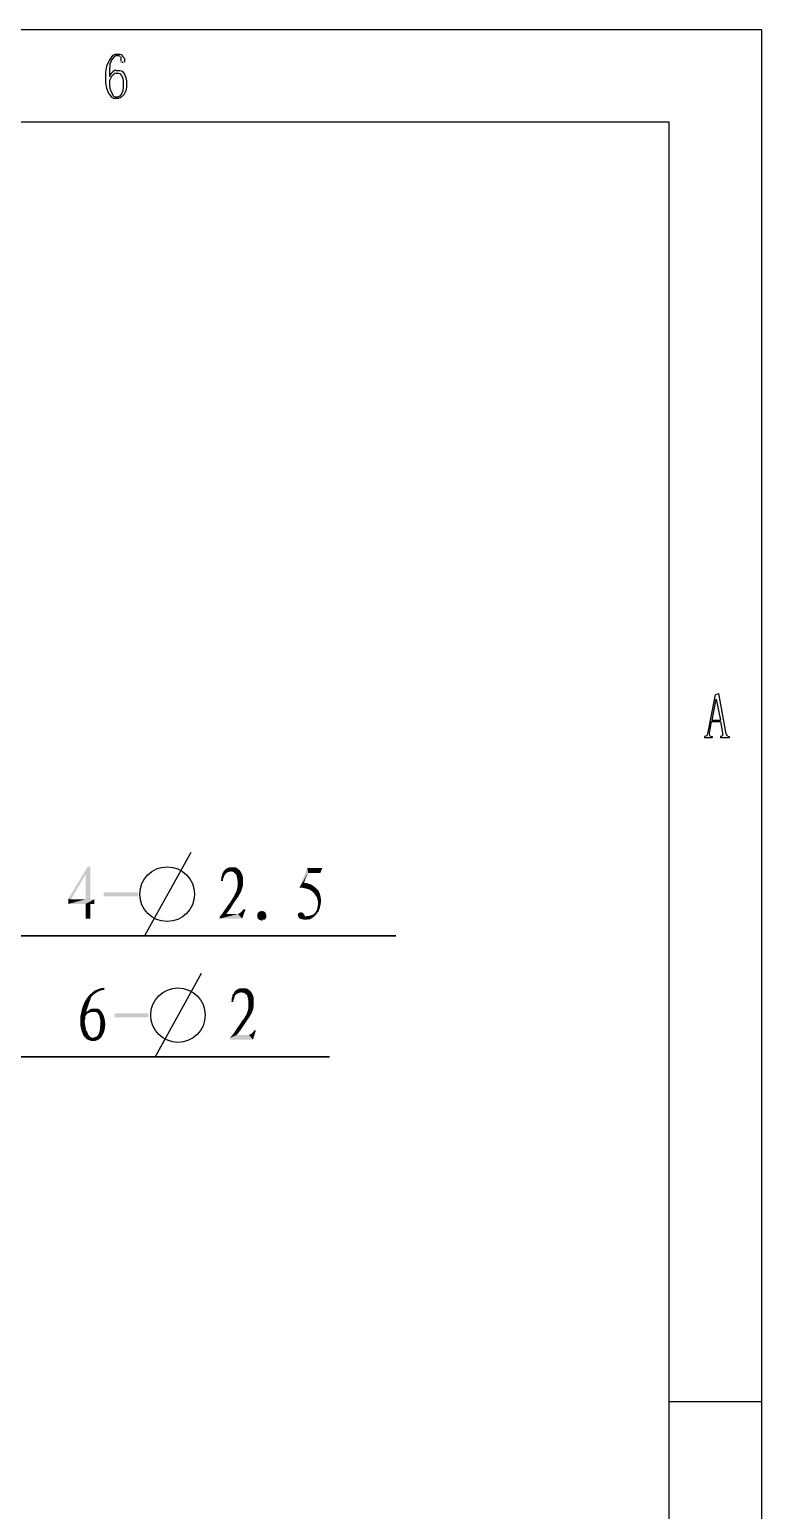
# Model space of a CAD drawing. Header units: millimetres. Extents: x 67 to 592, y -195 to 280.
# Drawn here: x 542.6 to 592.1, y 75.9 to 176 of the extents above; entities that cross this region are included whole.
import ezdxf

# ---------------------------------------------------------------- set-up
doc = ezdxf.new("R2010")
doc.units = ezdxf.units.MM
doc.layers.add('PDF_图层 1', color=7, linetype='Continuous', true_color=0x231f20)

msp = doc.modelspace()

# ---------------------------------------------------------------- linework, layer by layer
at = {"layer": 'PDF_图层 1', "color": 7, "lineweight": -3}
for points in [[(67.07, -195.18), (67.07, 176.05), (592.07, 176.05)], [(592.07, 176.05), (592.07, -195.18)], [(548.19, 174.3), (547.96, 173.96)], [(548.19, 174.3), (548.38, 174.38), (548.69, 174.38)], [(548.44, 174.3), (548.3, 174.21)], [(548.44, 174.3), (548.61, 174.3), (548.67, 174.27)], [(548.67, 174.27), (548.72, 174.24)], [(548.69, 174.38), (548.78, 174.36)], [(548.78, 174.36), (548.89, 174.24)], [(548.89, 174.24), (548.98, 174.13)], [(547.79, 173.57), (547.73, 173.17)], [(547.96, 173.96), (547.79, 173.57)], [(548.02, 173.71), (547.99, 173.31)], [(547.99, 173.31), (547.99, 172.86)], [(548.16, 174.02), (548.02, 173.71)], [(548.3, 174.21), (548.16, 174.02)], [(548.44, 173.28), (548.33, 173.28), (548.21, 173.2)], [(548.44, 173.28), (548.69, 173.28)], [(548.69, 173.28), (548.84, 173.23)], [(548.75, 174.21), (548.75, 174.16)], [(548.75, 174.16), (548.75, 174.1)], [(548.75, 174.1), (548.75, 174.02)], [(548.75, 174.02), (548.75, 173.93)], [(548.75, 173.9), (548.78, 173.85)], [(548.92, 173.82), (548.84, 173.82)], [(548.84, 173.23), (549, 173.03)], [(548.98, 174.13), (549, 174.07)], [(549, 173.9), (548.98, 173.85)], [(549, 174.07), (549, 173.96)], [(549, 173.96), (549, 173.9)], [(547.73, 173.17), (547.73, 172.44)], [(547.73, 172.44), (547.79, 172.1)], [(548.02, 172.97), (547.99, 172.86)], [(548.05, 172.75), (547.99, 172.61)], [(547.99, 172.61), (547.99, 172.32)], [(547.99, 172.32), (548.02, 172.07)], [(548.1, 173.09), (548.02, 172.97)], [(548.13, 172.89), (548.05, 172.75)], [(548.21, 173.2), (548.1, 173.09)], [(548.24, 173), (548.13, 172.89)], [(548.36, 173.09), (548.24, 173)], [(548.44, 173.11), (548.36, 173.09)], [(548.44, 173.11), (548.61, 173.11), (548.69, 173.09)], [(548.69, 173.09), (548.81, 172.94)], [(548.81, 172.94), (548.89, 172.75)], [(548.89, 172.75), (548.92, 172.58)], [(548.92, 172.58), (548.92, 172.15)], [(549, 173.03), (549.09, 172.78)], [(549.09, 172.78), (549.15, 172.58)], [(549.15, 172.58), (549.15, 172.15)], [(547.79, 172.1), (547.93, 171.76)], [(547.93, 171.76), (548.13, 171.48)], [(548.02, 172.07), (548.13, 171.79)], [(548.13, 171.79), (548.27, 171.56)], [(548.13, 171.48), (548.3, 171.39)], [(548.27, 171.56), (548.38, 171.51)], [(548.61, 171.39), (548.3, 171.39)], [(548.38, 171.51), (548.58, 171.51)], [(548.69, 171.56), (548.58, 171.51)], [(548.75, 171.45), (548.61, 171.39)], [(548.81, 171.7), (548.69, 171.56)], [(548.95, 171.65), (548.75, 171.45)], [(548.89, 171.9), (548.81, 171.7)], [(548.92, 172.15), (548.89, 171.9)], [(549.09, 171.9), (548.95, 171.65)], [(549.15, 172.15), (549.09, 171.9)], [(98.34, 169.81), (585.8, 169.81), (585.8, -188.92)], [(588.94, 131.07), (588.43, 128.44)], [(588.99, 130.78), (588.71, 129.35)], [(588.94, 131.07), (589.16, 131.15), (589.67, 128.44)], [(589.02, 130.78), (589.3, 129.35)], [(588.68, 129.26), (588.57, 128.61)], [(588.68, 129.26), (589.3, 129.26), (589.44, 128.5)], [(588.71, 129.35), (589.3, 129.35)], [(588.29, 128.25), (588.23, 128.25), (588.23, 128.16)], [(588.37, 128.3), (588.31, 128.27)], [(588.4, 128.36), (588.37, 128.3)], [(588.43, 128.44), (588.4, 128.39)], [(588.57, 128.61), (588.54, 128.53)], [(588.54, 128.53), (588.54, 128.44)], [(588.54, 128.44), (588.57, 128.36)], [(588.57, 128.36), (588.6, 128.27)], [(588.63, 128.25), (588.74, 128.25)], [(588.74, 128.25), (588.74, 128.16)], [(589.39, 128.25), (589.3, 128.25), (589.3, 128.16)], [(589.44, 128.33), (589.42, 128.27)], [(589.44, 128.5), (589.44, 128.44)], [(589.44, 128.44), (589.47, 128.39)], [(589.47, 128.39), (589.44, 128.33)], [(589.67, 128.44), (589.7, 128.39)], [(589.7, 128.36), (589.75, 128.3)], [(589.81, 128.25), (589.9, 128.25)], [(589.9, 128.25), (589.9, 128.16)], [(588.74, 128.16), (588.23, 128.16)], [(589.9, 128.16), (589.3, 128.16)], [(553.49, 120.4), (550.36, 114.78)], [(533.06, 110.83), (537.35, 114.78), (567.35, 114.78), (540.34, 114.78)], [(554.2, 112.22), (551.09, 106.6)], [(530.55, 102.28), (538.06, 106.6), (562.86, 106.6), (541.08, 106.6)], [(592.07, 83.26), (585.8, 83.26)]]:
    msp.add_lwpolyline(points, dxfattribs=at)
for centre, radius in [((551.89, 117.59), 1.85), ((552.62, 109.41), 1.84)]:
    msp.add_circle(centre, radius, dxfattribs=at)
at = {"layer": 'PDF_图层 1', "color": 7, "lineweight": -3, "transparency": 33554559}
for points in [[(548.75, 174.21), (548.75, 174.19), (548.78, 174.21), (548.78, 174.19)], [(548.75, 174.1), (548.75, 174.07), (548.78, 174.1), (548.78, 174.07)], [(548.75, 174.02), (548.75, 173.99), (548.78, 174.02), (548.78, 173.99)], [(548.75, 173.9), (548.75, 173.88), (548.78, 173.9), (548.78, 173.88)], [(548.81, 173.82), (548.81, 173.79), (548.84, 173.82), (548.84, 173.79)], [(548.84, 173.82), (548.84, 173.79), (548.86, 173.82), (548.86, 173.79)], [(548.95, 173.82), (548.95, 173.79), (548.98, 173.82), (548.98, 173.79)], [(548.98, 173.85), (548.98, 173.82), (549, 173.85), (549, 173.82)], [(589.02, 130.78), (589.02, 130.76), (589.05, 130.78), (589.05, 130.76)], [(588.29, 128.25), (588.29, 128.22), (588.31, 128.25), (588.31, 128.22)], [(588.4, 128.36), (588.4, 128.33), (588.43, 128.36), (588.43, 128.33)], [(588.6, 128.27), (588.6, 128.25), (588.63, 128.27), (588.63, 128.25)], [(589.39, 128.25), (589.39, 128.22), (589.42, 128.25), (589.42, 128.22)], [(589.7, 128.39), (589.7, 128.36), (589.73, 128.39), (589.73, 128.36)], [(589.75, 128.3), (589.75, 128.27), (589.78, 128.3), (589.78, 128.27)], [(589.78, 128.27), (589.78, 128.25), (589.81, 128.27), (589.81, 128.25)]]:
    msp.add_solid(points, dxfattribs=at)
at = {"layer": 'PDF_图层 1', "color": 7, "transparency": 33554559}
for points in [[(546.69, 119.44), (546.38, 118.93), (545.2, 117.27)], [(546.69, 119.44), (545.2, 117.27), (546.52, 119.44)], [(546.38, 118.93), (546.38, 117.24), (546.69, 119.44)], [(546.69, 119.44), (546.38, 117.24), (546.69, 117.24)], [(555.72, 119.16), (555.69, 119.07), (556.2, 119.13)], [(555.75, 119.19), (555.72, 119.16), (556.77, 119.24)], [(555.72, 119.16), (556.2, 119.13), (556.76, 119.24)], [(555.83, 119.27), (555.75, 119.19), (556.77, 119.24)], [(555.92, 119.33), (555.83, 119.27), (556.65, 119.33)], [(556.65, 119.33), (555.83, 119.27), (556.76, 119.24)], [(556.03, 119.38), (555.92, 119.33), (556.57, 119.38)], [(556.57, 119.38), (555.92, 119.33), (556.65, 119.33)], [(556.31, 119.41), (556.03, 119.38), (556.48, 119.41)], [(556.12, 119.41), (556.03, 119.38), (556.31, 119.41)], [(556.48, 119.41), (556.03, 119.38), (556.57, 119.38)], [(556.77, 119.24), (556.2, 119.13), (556.85, 119.13)], [(561.42, 119.02), (560.83, 118.03), (561.37, 119.36)], [(561.37, 119.36), (561.42, 119.02), (562.38, 119.36)], [(561.42, 119.02), (562.24, 119.02), (562.38, 119.36)], [(545.2, 117.27), (546.38, 118.93), (545.39, 117.24)], [(555.55, 118.62), (555.52, 118.48), (555.66, 118.59)], [(555.66, 118.59), (555.52, 118.48), (555.66, 118.48)], [(555.58, 118.82), (555.55, 118.73), (555.75, 118.82)], [(555.55, 118.73), (555.72, 118.73), (555.75, 118.82)], [(555.55, 118.73), (555.55, 118.62), (555.72, 118.73)], [(555.55, 118.62), (555.66, 118.59), (555.72, 118.73)], [(555.61, 118.93), (555.58, 118.82), (555.81, 118.93)], [(555.58, 118.82), (555.75, 118.82), (555.81, 118.93)], [(555.64, 119.02), (555.61, 118.93), (555.89, 119.02)], [(555.61, 118.93), (555.81, 118.93), (555.89, 119.02)], [(555.69, 119.07), (555.64, 119.02), (555.98, 119.07)], [(555.64, 119.02), (555.89, 119.02), (555.98, 119.07)], [(555.69, 119.07), (556.09, 119.1), (556.2, 119.13)], [(555.69, 119.07), (555.98, 119.07), (556.09, 119.1)], [(556.2, 119.13), (556.34, 119.1), (556.85, 119.13)], [(556.34, 119.1), (556.4, 119.07), (556.85, 119.13)], [(556.4, 119.07), (556.48, 118.99), (556.85, 119.13)], [(556.85, 119.13), (556.48, 118.99), (556.93, 118.99)], [(556.48, 118.99), (556.57, 118.9), (556.93, 118.99)], [(556.93, 118.99), (556.57, 118.9), (556.99, 118.82)], [(556.57, 118.9), (556.6, 118.76), (556.99, 118.82)], [(556.6, 118.76), (556.62, 118.68), (556.99, 118.82)], [(556.99, 118.82), (556.62, 118.68), (557.02, 118.68)], [(556.62, 118.68), (556.65, 118.51), (557.02, 118.68)], [(556.65, 118.14), (556.62, 117.97), (557.02, 118.23)], [(556.62, 117.97), (556.96, 117.97), (557.02, 118.23)], [(557.02, 118.68), (556.65, 118.51), (557.02, 118.45)], [(556.65, 118.51), (556.65, 118.34), (557.02, 118.45)], [(557.02, 118.45), (556.65, 118.34), (557.02, 118.23)], [(556.65, 118.34), (556.65, 118.14), (557.02, 118.23)], [(561.42, 119.02), (561.14, 118.37), (560.83, 118.03)], [(561.14, 118.37), (560.83, 118.03), (561.42, 118.31)], [(561.42, 118.31), (560.83, 118.03), (561.65, 118.23)], [(561.65, 118.23), (560.83, 118.03), (561.82, 118.11)], [(546.69, 117.24), (545.19, 116.93), (546.97, 117.24)], [(545.2, 117.27), (545.2, 116.93), (545.39, 117.24)], [(546.38, 117.24), (545.2, 116.93), (546.69, 117.24)], [(545.39, 117.24), (545.2, 116.93), (546.38, 117.24)], [(545.2, 116.93), (546.38, 116.93), (546.97, 117.24)], [(546.38, 116.93), (546.69, 116.93), (546.97, 117.24)], [(546.97, 117.24), (546.69, 116.93), (546.97, 116.93)], [(547.59, 117.72), (547.59, 117.44), (549.91, 117.72)], [(549.91, 117.72), (547.59, 117.44), (549.91, 117.44)], [(556.26, 117.21), (556.14, 117.01), (556.57, 117.24)], [(556.14, 117.01), (556.37, 116.96), (556.57, 117.24)], [(556.34, 117.35), (556.26, 117.21), (556.57, 117.24)], [(556.43, 117.49), (556.34, 117.35), (556.74, 117.49)], [(556.34, 117.35), (556.57, 117.24), (556.74, 117.49)], [(556.48, 117.61), (556.43, 117.49), (556.88, 117.75)], [(556.43, 117.49), (556.74, 117.49), (556.88, 117.75)], [(556.57, 117.78), (556.48, 117.61), (556.88, 117.75)], [(556.62, 117.97), (556.57, 117.78), (556.96, 117.97)], [(556.57, 117.78), (556.88, 117.75), (556.96, 117.97)], [(560.83, 118.03), (561, 118.03), (561.82, 118.11)], [(561, 118.03), (561.14, 118), (561.82, 118.11)], [(561.14, 118), (561.28, 117.97), (561.82, 118.11)], [(561.82, 118.11), (561.28, 117.97), (561.99, 117.97)], [(561.28, 117.97), (561.39, 117.94), (561.99, 117.97)], [(561.39, 117.94), (561.53, 117.89), (561.99, 117.97)], [(561.53, 117.89), (561.62, 117.83), (561.99, 117.97)], [(561.99, 117.97), (561.62, 117.83), (562.13, 117.83)], [(561.62, 117.83), (561.7, 117.78), (562.13, 117.83)], [(561.7, 117.78), (561.79, 117.69), (562.13, 117.83)], [(562.13, 117.83), (561.79, 117.69), (562.21, 117.63)], [(561.79, 117.69), (561.9, 117.55), (562.21, 117.63)], [(562.21, 117.63), (561.9, 117.55), (562.27, 117.41)], [(561.9, 117.55), (562.01, 117.38), (562.27, 117.41)], [(562.01, 117.38), (562.07, 117.18), (562.27, 117.41)], [(562.27, 117.41), (562.07, 117.18), (562.3, 117.13)], [(562.07, 117.18), (562.1, 116.99), (562.3, 117.13)], [(546.38, 116.93), (546.38, 115.94), (546.69, 116.93)], [(546.69, 116.93), (546.38, 115.94), (546.69, 115.94)], [(555.66, 116.34), (555.44, 116.05), (555.89, 116.25)], [(555.89, 116.25), (555.44, 116.05), (556.68, 116.25)], [(555.44, 116.05), (555.44, 115.94), (556.68, 116.25)], [(556.68, 116.25), (555.44, 115.94), (556.96, 115.94)], [(555.83, 116.59), (555.66, 116.34), (556.17, 116.62)], [(555.66, 116.34), (555.89, 116.25), (556.17, 116.62)], [(556, 116.84), (555.83, 116.59), (556.17, 116.62)], [(556.14, 117.01), (556, 116.84), (556.37, 116.96)], [(556, 116.84), (556.17, 116.62), (556.37, 116.96)], [(556.79, 116.31), (556.68, 116.25), (556.96, 115.94)], [(556.88, 116.36), (556.79, 116.31), (557.19, 116.56)], [(556.79, 116.31), (556.96, 115.94), (557.19, 116.56)], [(556.96, 116.45), (556.88, 116.36), (557.19, 116.56)], [(557.05, 116.56), (556.96, 116.45), (557.19, 116.56)], [(558.01, 116.28), (557.98, 116.17), (558.57, 116.25)], [(558.57, 116.25), (557.98, 116.17), (558.6, 116.17)], [(557.98, 116.17), (557.98, 116.05), (558.6, 116.17)], [(558.6, 116.17), (557.98, 116.05), (558.6, 116.05)], [(558.03, 116.34), (558.01, 116.28), (558.54, 116.34)], [(558.54, 116.34), (558.01, 116.28), (558.57, 116.25)], [(558.09, 116.39), (558.03, 116.34), (558.49, 116.39)], [(558.49, 116.39), (558.04, 116.34), (558.54, 116.34)], [(558.12, 116.42), (558.09, 116.39), (558.43, 116.42)], [(558.43, 116.42), (558.09, 116.39), (558.49, 116.39)], [(558.29, 116.45), (558.12, 116.42), (558.43, 116.42)], [(560.74, 116.22), (560.72, 116.17), (561.17, 116.2)], [(560.72, 116.17), (560.74, 116.11), (561.17, 116.2)], [(560.77, 116.31), (560.74, 116.25), (561.08, 116.31)], [(561.08, 116.31), (560.74, 116.25), (561.14, 116.25)], [(560.74, 116.25), (560.74, 116.22), (561.14, 116.25)], [(561.14, 116.25), (560.74, 116.22), (561.17, 116.2)], [(561.17, 116.2), (560.74, 116.11), (561.2, 116.08)], [(560.83, 116.34), (560.77, 116.31), (561.03, 116.34)], [(561.03, 116.34), (560.77, 116.31), (561.08, 116.31)], [(560.94, 116.36), (560.83, 116.34), (561.03, 116.34)], [(561.45, 116.11), (561.56, 116.14), (561.99, 116.25)], [(561.45, 116.11), (561.84, 116.08), (561.99, 116.25)], [(561.65, 116.17), (561.56, 116.14), (561.99, 116.25)], [(561.7, 116.2), (561.65, 116.17), (561.99, 116.25)], [(561.79, 116.22), (561.7, 116.2), (561.99, 116.25)], [(561.84, 116.28), (561.79, 116.22), (561.99, 116.25)], [(561.9, 116.34), (561.84, 116.28), (562.13, 116.42)], [(561.84, 116.28), (561.99, 116.25), (562.13, 116.42)], [(561.99, 116.48), (561.9, 116.34), (562.13, 116.42)], [(562.04, 116.62), (561.99, 116.48), (562.21, 116.65)], [(561.99, 116.48), (562.13, 116.42), (562.21, 116.65)], [(562.07, 116.82), (562.04, 116.62), (562.21, 116.65)], [(562.1, 116.99), (562.07, 116.82), (562.27, 116.9)], [(562.07, 116.82), (562.21, 116.65), (562.27, 116.9)], [(562.1, 116.99), (562.27, 116.9), (562.3, 117.13)], [(557.98, 116.05), (558.01, 115.97), (558.6, 116.05)], [(558.01, 115.97), (558.57, 115.97), (558.6, 116.05)], [(558.01, 115.97), (558.06, 115.91), (558.57, 115.97)], [(558.06, 115.91), (558.51, 115.89), (558.57, 115.97)], [(558.06, 115.91), (558.09, 115.86), (558.51, 115.89)], [(558.09, 115.86), (558.46, 115.86), (558.51, 115.88)], [(558.09, 115.86), (558.2, 115.83), (558.46, 115.86)], [(558.2, 115.83), (558.37, 115.83), (558.46, 115.86)], [(558.2, 115.83), (558.29, 115.8), (558.37, 115.83)], [(560.74, 116.11), (560.77, 116.05), (561.2, 116.08)], [(561.2, 116.08), (560.77, 116.05), (561.84, 116.08)], [(560.77, 116.05), (560.8, 116), (561.84, 116.08)], [(560.8, 116), (561.68, 115.97), (561.84, 116.08)], [(560.8, 116), (560.86, 115.94), (561.68, 115.97)], [(560.86, 115.94), (560.94, 115.91), (561.68, 115.97)], [(560.94, 115.91), (561.03, 115.89), (561.68, 115.97)], [(561.03, 115.89), (561.53, 115.89), (561.68, 115.97)], [(561.03, 115.89), (561.17, 115.86), (561.53, 115.89)], [(561.17, 115.86), (561.34, 115.86), (561.53, 115.88)], [(561.34, 116.11), (561.2, 116.08), (561.45, 116.11)], [(561.45, 116.11), (561.2, 116.08), (561.84, 116.08)], [(547.17, 111.14), (546.97, 111.06), (547.65, 111.12)], [(547.4, 111.23), (547.17, 111.14), (547.65, 111.26)], [(547.65, 111.26), (547.17, 111.14), (547.65, 111.12)], [(556.62, 111.14), (556.54, 111.09), (557.39, 111.14)], [(557.39, 111.14), (556.54, 111.09), (557.5, 111.06)], [(556.74, 111.2), (556.62, 111.14), (557.3, 111.2)], [(557.3, 111.2), (556.62, 111.14), (557.39, 111.14)], [(557.02, 111.23), (556.74, 111.2), (557.22, 111.23)], [(556.82, 111.23), (556.74, 111.2), (557.02, 111.23)], [(557.22, 111.23), (556.74, 111.2), (557.3, 111.2)], [(546.32, 110.33), (546.21, 110.07), (546.61, 110.24)], [(546.21, 110.07), (546.55, 110.04), (546.61, 110.24)], [(546.46, 110.55), (546.32, 110.33), (546.69, 110.44)], [(546.32, 110.33), (546.61, 110.24), (546.69, 110.44)], [(546.61, 110.75), (546.46, 110.55), (546.86, 110.75)], [(546.46, 110.55), (546.75, 110.61), (546.86, 110.75)], [(546.46, 110.55), (546.69, 110.44), (546.75, 110.61)], [(546.78, 110.89), (546.61, 110.75), (547, 110.86)], [(546.61, 110.75), (546.86, 110.75), (547, 110.86)], [(546.97, 111.06), (546.78, 110.89), (547.28, 111.03)], [(546.78, 110.89), (547.14, 110.95), (547.28, 111.03)], [(546.78, 110.89), (547, 110.86), (547.14, 110.95)], [(546.97, 111.06), (547.45, 111.09), (547.65, 111.12)], [(546.97, 111.06), (547.28, 111.03), (547.45, 111.09)], [(556.26, 110.44), (556.23, 110.3), (556.37, 110.41)], [(556.37, 110.41), (556.23, 110.3), (556.37, 110.3)], [(556.29, 110.66), (556.26, 110.55), (556.45, 110.66)], [(556.26, 110.55), (556.43, 110.55), (556.45, 110.66)], [(556.26, 110.55), (556.26, 110.44), (556.43, 110.55)], [(556.26, 110.44), (556.37, 110.41), (556.43, 110.55)], [(556.31, 110.78), (556.29, 110.66), (556.51, 110.78)], [(556.29, 110.66), (556.45, 110.66), (556.51, 110.78)], [(556.34, 110.83), (556.31, 110.78), (556.6, 110.83)], [(556.31, 110.78), (556.51, 110.78), (556.6, 110.83)], [(556.4, 110.89), (556.34, 110.83), (556.68, 110.89)], [(556.34, 110.83), (556.6, 110.83), (556.68, 110.89)], [(556.43, 110.97), (556.4, 110.89), (556.91, 110.95)], [(556.4, 110.89), (556.79, 110.92), (556.91, 110.95)], [(556.4, 110.89), (556.68, 110.89), (556.79, 110.92)], [(556.45, 111), (556.43, 110.97), (557.5, 111.06)], [(556.43, 110.97), (556.91, 110.95), (557.5, 111.06)], [(556.54, 111.09), (556.45, 111), (557.5, 111.06)], [(557.5, 111.06), (556.91, 110.95), (557.58, 110.95)], [(556.91, 110.95), (557.05, 110.92), (557.58, 110.95)], [(557.05, 110.92), (557.13, 110.89), (557.58, 110.95)], [(557.13, 110.89), (557.22, 110.81), (557.58, 110.95)], [(557.58, 110.95), (557.22, 110.8), (557.67, 110.8)], [(557.22, 110.81), (557.3, 110.75), (557.67, 110.81)], [(557.67, 110.81), (557.3, 110.75), (557.72, 110.66)], [(557.3, 110.75), (557.33, 110.61), (557.72, 110.66)], [(557.33, 110.61), (557.36, 110.5), (557.72, 110.66)], [(557.72, 110.66), (557.36, 110.49), (557.75, 110.49)], [(557.36, 110.49), (557.39, 110.33), (557.75, 110.49)], [(557.75, 110.49), (557.39, 110.33), (557.75, 110.27)], [(557.39, 110.33), (557.39, 110.16), (557.75, 110.27)], [(557.75, 110.27), (557.39, 110.16), (557.75, 110.04)], [(557.39, 110.16), (557.39, 109.96), (557.75, 110.04)], [(546.07, 109.54), (546.01, 109.28), (546.49, 109.51)], [(546.01, 109.28), (546.41, 109.42), (546.49, 109.51)], [(546.01, 109.28), (546.35, 109.31), (546.41, 109.42)], [(546.35, 109.31), (546.01, 109.28), (546.35, 109.22)], [(546.01, 109.28), (546.01, 109.03), (546.35, 109.22)], [(546.35, 109.22), (546.01, 109.03), (546.35, 109.14)], [(546.01, 109.03), (546.32, 109.03), (546.35, 109.14)], [(546.13, 109.82), (546.07, 109.54), (546.44, 109.73)], [(546.07, 109.54), (546.41, 109.62), (546.44, 109.73)], [(546.07, 109.54), (546.69, 109.59), (546.8, 109.62)], [(546.41, 109.62), (546.07, 109.54), (546.8, 109.62)], [(546.07, 109.54), (546.58, 109.56), (546.69, 109.59)], [(546.07, 109.54), (546.49, 109.51), (546.58, 109.56)], [(546.21, 110.07), (546.13, 109.82), (546.55, 110.04)], [(546.13, 109.82), (546.49, 109.87), (546.55, 110.04)], [(546.13, 109.82), (546.44, 109.73), (546.49, 109.87)], [(547.31, 109.79), (546.41, 109.62), (547.42, 109.68)], [(546.66, 109.79), (546.41, 109.62), (547.31, 109.79)], [(546.41, 109.62), (546.8, 109.62), (547.42, 109.68)], [(546.72, 109.82), (546.66, 109.79), (547.17, 109.85)], [(547.17, 109.85), (546.66, 109.79), (547.31, 109.79)], [(547.03, 109.85), (546.72, 109.82), (547.17, 109.85)], [(546.92, 109.85), (546.72, 109.82), (547.03, 109.85)], [(546.8, 109.85), (546.72, 109.82), (546.92, 109.85)], [(546.8, 109.62), (546.97, 109.62), (547.42, 109.68)], [(546.97, 109.62), (547.06, 109.62), (547.42, 109.68)], [(547.06, 109.62), (547.14, 109.59), (547.42, 109.68)], [(547.42, 109.68), (547.14, 109.59), (547.51, 109.56)], [(547.14, 109.59), (547.23, 109.51), (547.51, 109.56)], [(547.23, 109.51), (547.25, 109.45), (547.51, 109.56)], [(547.51, 109.56), (547.25, 109.45), (547.59, 109.39)], [(547.25, 109.45), (547.31, 109.34), (547.59, 109.39)], [(547.31, 109.34), (547.34, 109.2), (547.59, 109.39)], [(547.59, 109.39), (547.34, 109.2), (547.65, 109.2)], [(547.34, 109.2), (547.37, 109.06), (547.65, 109.2)], [(547.65, 109.2), (547.37, 109.06), (547.68, 109.03)], [(548.33, 109.54), (548.33, 109.25), (550.61, 109.54)], [(550.61, 109.54), (548.33, 109.25), (550.61, 109.25)], [(557.08, 109.17), (556.96, 109.03), (557.3, 109.06)], [(557.16, 109.31), (557.08, 109.17), (557.47, 109.31)], [(557.08, 109.17), (557.3, 109.06), (557.47, 109.31)], [(557.22, 109.42), (557.16, 109.31), (557.61, 109.56)], [(557.16, 109.31), (557.47, 109.31), (557.61, 109.56)], [(557.3, 109.59), (557.22, 109.42), (557.61, 109.56)], [(557.36, 109.79), (557.3, 109.59), (557.7, 109.79)], [(557.3, 109.59), (557.61, 109.56), (557.7, 109.79)], [(557.39, 109.96), (557.36, 109.79), (557.75, 110.04)], [(557.36, 109.79), (557.7, 109.79), (557.75, 110.04)], [(546.32, 109.03), (546.01, 108.75), (546.32, 108.89)], [(546.01, 109.03), (546.01, 108.75), (546.32, 109.03)], [(546.32, 108.89), (546.01, 108.75), (546.35, 108.72)], [(546.01, 108.75), (546.07, 108.49), (546.35, 108.72)], [(546.35, 108.72), (546.07, 108.49), (546.38, 108.58)], [(546.38, 108.58), (546.07, 108.49), (546.41, 108.41)], [(546.07, 108.49), (546.13, 108.27), (546.41, 108.41)], [(546.41, 108.41), (546.13, 108.27), (546.49, 108.27)], [(546.13, 108.27), (546.21, 108.07), (546.49, 108.27)], [(546.49, 108.27), (546.21, 108.07), (546.55, 108.12)], [(547.2, 108.04), (547.14, 107.98), (547.57, 108.15)], [(547.14, 107.98), (547.48, 107.98), (547.57, 108.15)], [(547.25, 108.12), (547.2, 108.04), (547.57, 108.15)], [(547.28, 108.21), (547.26, 108.12), (547.57, 108.15)], [(547.31, 108.29), (547.28, 108.21), (547.65, 108.35)], [(547.28, 108.21), (547.57, 108.15), (547.65, 108.35)], [(547.34, 108.43), (547.31, 108.29), (547.65, 108.35)], [(547.37, 108.72), (547.34, 108.58), (547.71, 108.8)], [(547.34, 108.58), (547.68, 108.55), (547.71, 108.8)], [(547.34, 108.58), (547.34, 108.43), (547.68, 108.55)], [(547.34, 108.43), (547.65, 108.35), (547.68, 108.55)], [(547.37, 109.06), (547.37, 108.91), (547.68, 109.03)], [(547.68, 109.03), (547.37, 108.91), (547.71, 108.8)], [(547.37, 108.91), (547.37, 108.72), (547.71, 108.8)], [(556.37, 108.15), (556.14, 107.87), (556.6, 108.07)], [(556.54, 108.41), (556.37, 108.15), (556.88, 108.43)], [(556.37, 108.15), (556.6, 108.07), (556.88, 108.43)], [(556.71, 108.66), (556.54, 108.41), (556.88, 108.43)], [(556.85, 108.86), (556.71, 108.66), (557.1, 108.77)], [(556.71, 108.66), (556.88, 108.43), (557.1, 108.77)], [(556.96, 109.03), (556.85, 108.86), (557.3, 109.06)], [(556.85, 108.86), (557.1, 108.77), (557.3, 109.06)], [(557.53, 108.12), (557.61, 108.18), (557.89, 108.38)], [(557.53, 108.12), (557.7, 107.76), (557.89, 108.38)], [(557.7, 108.27), (557.61, 108.18), (557.89, 108.38)], [(557.78, 108.38), (557.7, 108.27), (557.89, 108.38)], [(546.55, 108.12), (546.21, 108.07), (546.63, 108.01)], [(546.21, 108.07), (546.27, 107.96), (546.63, 108.01)], [(546.63, 108.01), (546.27, 107.95), (546.69, 107.93)], [(546.27, 107.96), (546.35, 107.9), (546.69, 107.93)], [(546.69, 107.93), (546.35, 107.9), (546.78, 107.9)], [(546.35, 107.9), (546.41, 107.81), (546.78, 107.9)], [(546.78, 107.9), (546.41, 107.81), (546.86, 107.87)], [(546.86, 107.87), (546.41, 107.81), (547.37, 107.84)], [(546.41, 107.81), (546.49, 107.76), (547.37, 107.84)], [(546.49, 107.76), (546.58, 107.73), (547.37, 107.84)], [(546.58, 107.73), (547.2, 107.73), (547.37, 107.84)], [(546.58, 107.73), (546.66, 107.7), (547.2, 107.73)], [(546.66, 107.7), (546.75, 107.67), (547.2, 107.73)], [(546.75, 107.67), (546.83, 107.67), (547.2, 107.73)], [(546.83, 107.67), (547.03, 107.67), (547.2, 107.73)], [(546.94, 107.9), (546.86, 107.87), (547.48, 107.98)], [(546.86, 107.87), (547.37, 107.84), (547.48, 107.98)], [(547.03, 107.93), (546.94, 107.9), (547.48, 107.98)], [(547.14, 107.98), (547.03, 107.93), (547.48, 107.98)], [(556.6, 108.07), (556.14, 107.87), (557.41, 108.07)], [(556.14, 107.87), (556.14, 107.76), (557.41, 108.07)], [(557.41, 108.07), (556.14, 107.76), (557.7, 107.76)], [(557.53, 108.12), (557.41, 108.07), (557.7, 107.76)]]:
    msp.add_solid(points, dxfattribs=at)

doc.saveas('drawing.dxf')
